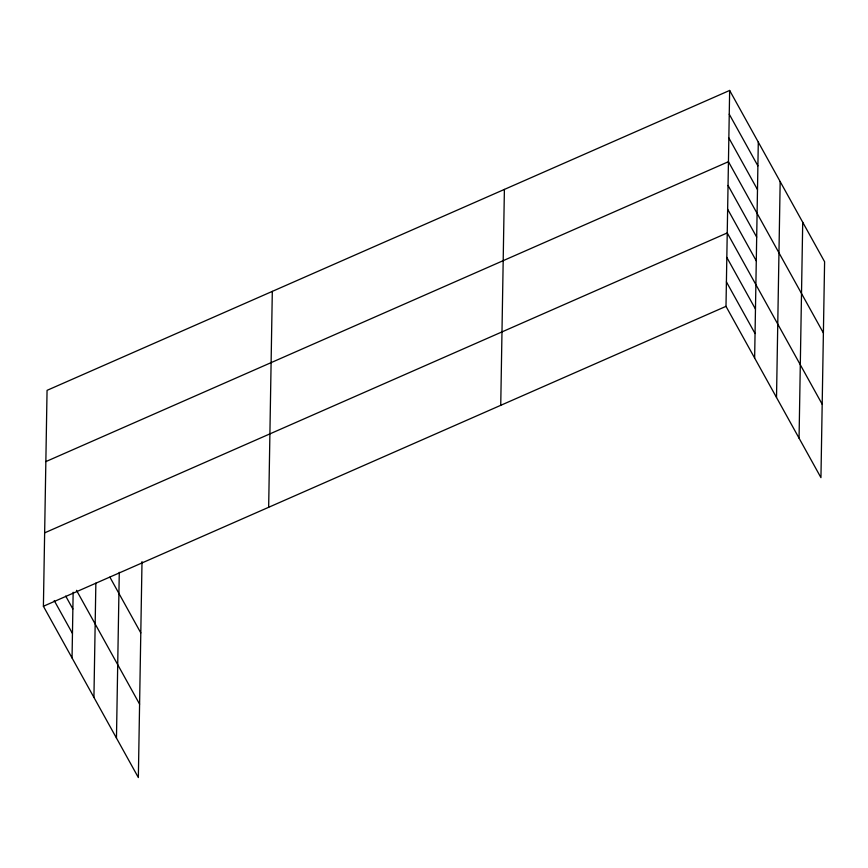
<?xml version="1.0" encoding="UTF-8"?>
<svg xmlns="http://www.w3.org/2000/svg" width="868" height="868" viewBox="0 0 868 868"><rect width="100%" height="100%" fill="white"/><g stroke="black" fill="none" stroke-linecap="round" stroke-linejoin="round"><path stroke-width="1.3" d="M142.005 561.65L138.348 777.554L43.4 606.265L47.056 390.35L729.652 90.446L824.6 261.735L820.944 477.65L725.995 306.35L729.652 90.446M72.044 657.933L73.151 592.258M93.928 697.416L95.86 583.101M116.464 738.082L119.274 572.316M268.657 507.292L272.313 291.377M500.738 405.323L504.395 189.408M754.639 358.028L758.296 142.113M776.513 397.501L780.169 181.586M799.059 438.177L802.716 222.262M45.852 461.602L728.447 161.698L823.396 332.986M44.648 532.854L727.232 232.939L822.18 404.238M43.4 606.265L725.995 306.35M729.25 114.196L757.894 165.864M728.849 137.947L757.493 189.615M728.046 185.437L756.679 237.116M727.634 209.188L756.278 260.867M726.82 257.416L755.464 309.084M726.408 281.883L755.051 333.551M109.9 577.155L140.8 632.902M76.503 590.327L139.596 704.143M65.708 596.077L72.869 609M54.228 600.58L72.456 633.466"/></g></svg>
